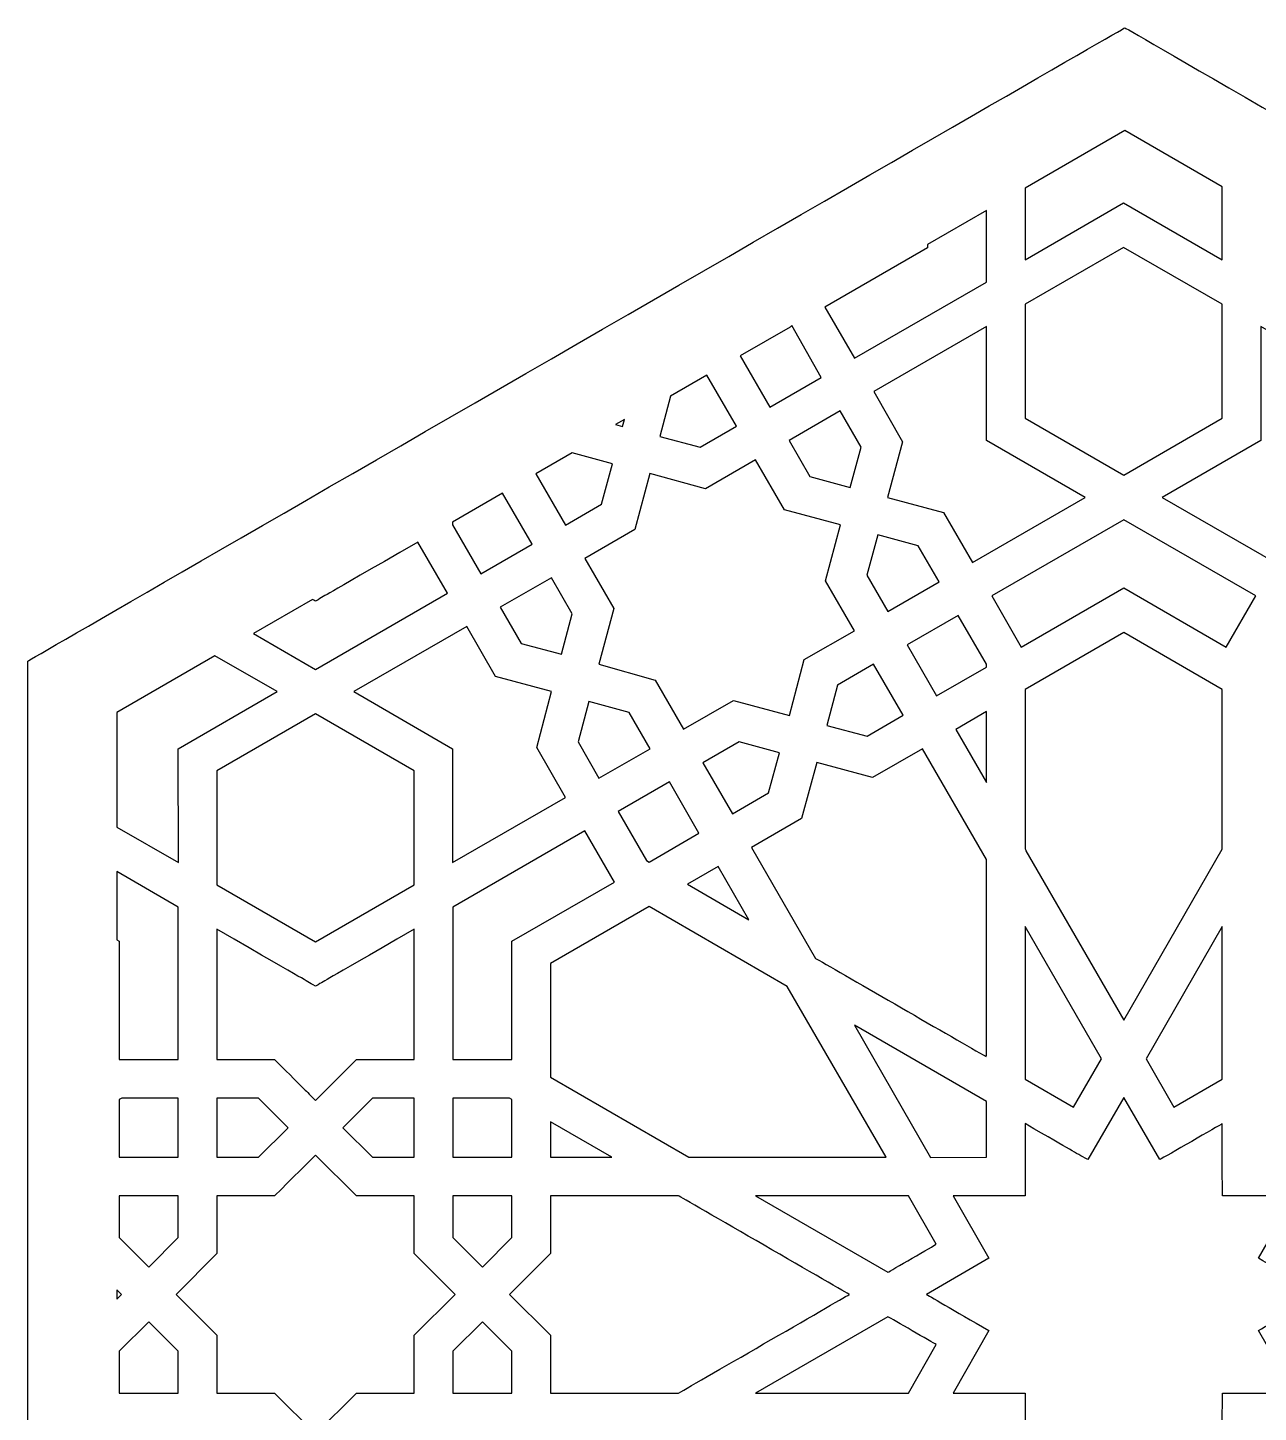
# Model space of a CAD drawing. Header units: millimetres. Extents: x -43.2 to 43.4, y -49.9 to 50.1.
# Drawn here: x -43.2 to 5.4, y -4.6 to 50.1 of the extents above; entities that cross this region are included whole.
import ezdxf

# ---------------------------------------------------------------- set-up
doc = ezdxf.new("R2010")
doc.units = ezdxf.units.MM
doc.header["$MEASUREMENT"] = 0
doc.layers.add('layer 1', color=7, linetype='Continuous')

msp = doc.modelspace()

# ---------------------------------------------------------------- linework, layer by layer
at = {"layer": 'layer 1', "color": 250}
for points, knots in [([(0.0861, 50.0818), (-0.0815, 49.9851), (-42.965, 25.2261), (-43.2153, 25.0818), (-43.2153, 25.0818), (-43.2153, 19.213), (-43.2153, -19.109), (-43.2153, -24.9181), (-43.2153, -24.9181), (-39.124, -27.2803), (-4.0065, -47.5551), (0.0861, -49.9181), (0.0861, -49.9181), (0.1485, -49.8821), (43.3246, -24.9545), (43.3871, -24.9181), (43.3871, -24.9181), (43.3871, -19.8272), (43.3871, 19.9909), (43.3871, 25.0818), (43.3871, 25.0818), (43.3151, 25.1234), (0.3944, 49.9036), (0.0861, 50.0818)], [0, 0, 0, 0, 0.1428571, 0.1428571, 0.1428571, 0.1428571, 0.2857143, 0.2857143, 0.2857143, 0.2857143, 0.4285714, 0.4285714, 0.4285714, 0.4285714, 0.5714286, 0.5714286, 0.5714286, 0.5714286, 0.7142857, 0.7142857, 0.7142857, 0.7142857, 1, 1, 1, 1]), ([(0.0861, 46.0213), (0.0861, 46.0213), (3.9327, 43.8002), (3.9327, 43.8002), (3.9327, 43.8002), (3.9327, 43.8002), (3.9327, 40.9208), (3.9327, 40.9208), (3.9327, 40.9208), (3.9327, 40.9208), (0.037, 43.1722), (0.037, 43.1722), (0.037, 43.1722), (0.037, 43.1722), (-3.8531, 40.9208), (-3.8531, 40.9208), (-3.8531, 40.9208), (-3.8531, 40.9208), (-3.8531, 43.7473), (-3.8531, 43.7473), (-3.8531, 43.7473), (-3.8531, 43.7473), (0.0861, 46.0213), (0.0861, 46.0213)], [0, 0, 0, 0, 0.1428571, 0.1428571, 0.1428571, 0.1428571, 0.2857143, 0.2857143, 0.2857143, 0.2857143, 0.4285714, 0.4285714, 0.4285714, 0.4285714, 0.5714286, 0.5714286, 0.5714286, 0.5714286, 0.7142857, 0.7142857, 0.7142857, 0.7142857, 1, 1, 1, 1]), ([(-5.3739, 42.8692), (-5.3739, 42.8692), (-5.3739, 40.0424), (-5.3739, 40.0424), (-5.3739, 40.0424), (-5.3739, 40.0424), (-10.5896, 37.0367), (-10.5896, 37.0367), (-10.5896, 37.0367), (-10.5896, 37.0367), (-11.7508, 39.0525), (-11.7508, 39.0525), (-11.7508, 39.0525), (-11.7508, 39.0525), (-7.7079, 41.3921), (-7.7079, 41.3921), (-7.7079, 41.3921), (-7.7079, 41.3921), (-7.7079, 41.5216), (-7.7079, 41.5216), (-7.7079, 41.5216), (-7.7079, 41.5216), (-5.3739, 42.8692), (-5.3739, 42.8692)], [0, 0, 0, 0, 0.1428571, 0.1428571, 0.1428571, 0.1428571, 0.2857143, 0.2857143, 0.2857143, 0.2857143, 0.4285714, 0.4285714, 0.4285714, 0.4285714, 0.5714286, 0.5714286, 0.5714286, 0.5714286, 0.7142857, 0.7142857, 0.7142857, 0.7142857, 1, 1, 1, 1]), ([(0.043, 32.4217), (0.043, 32.4217), (-3.8531, 34.6675), (-3.8531, 34.6675), (-3.8531, 34.6675), (-3.8531, 34.6675), (-3.8471, 39.1643), (-3.8471, 39.1643), (-3.8471, 39.1643), (-3.8471, 39.1643), (0.037, 41.4098), (0.037, 41.4098), (0.037, 41.4098), (0.037, 41.4098), (3.9271, 39.1643), (3.9271, 39.1643), (3.9271, 39.1643), (3.9271, 39.1643), (3.9327, 34.6675), (3.9327, 34.6675), (3.9327, 34.6675), (3.9327, 34.6675), (0.043, 32.4217), (0.043, 32.4217)], [0, 0, 0, 0, 0.1428571, 0.1428571, 0.1428571, 0.1428571, 0.2857143, 0.2857143, 0.2857143, 0.2857143, 0.4285714, 0.4285714, 0.4285714, 0.4285714, 0.5714286, 0.5714286, 0.5714286, 0.5714286, 0.7142857, 0.7142857, 0.7142857, 0.7142857, 1, 1, 1, 1]), ([(-13.9258, 35.1095), (-13.9258, 35.1095), (-15.0926, 37.1249), (-15.0926, 37.1249), (-15.0926, 37.1249), (-15.0926, 37.1249), (-13.118, 38.2626), (-13.118, 38.2626), (-13.118, 38.2626), (-13.118, 38.2626), (-13.0611, 38.3254), (-13.0611, 38.3254), (-13.0611, 38.3254), (-13.0611, 38.3254), (-11.9043, 36.2765), (-11.9043, 36.2765), (-11.9043, 36.2765), (-11.9043, 36.2765), (-13.9258, 35.1095), (-13.9258, 35.1095)], [0, 0, 0, 0, 0.1666667, 0.1666667, 0.1666667, 0.1666667, 0.3333333, 0.3333333, 0.3333333, 0.3333333, 0.5, 0.5, 0.5, 0.5, 0.6666667, 0.6666667, 0.6666667, 0.6666667, 1, 1, 1, 1]), ([(-1.4775, 31.5436), (-1.4775, 31.5436), (-5.9277, 28.968), (-5.9277, 28.968), (-5.9277, 28.968), (-5.9277, 28.968), (-7.0711, 30.9425), (-7.0711, 30.9425), (-7.0711, 30.9425), (-7.0711, 30.9425), (-9.2753, 31.5376), (-9.2753, 31.5376), (-9.2753, 31.5376), (-9.2753, 31.5376), (-8.6859, 33.7418), (-8.6859, 33.7418), (-8.6859, 33.7418), (-8.6859, 33.7418), (-9.8235, 35.7163), (-9.8235, 35.7163), (-9.8235, 35.7163), (-9.8235, 35.7163), (-5.3739, 38.2863), (-5.3739, 38.2863), (-5.3739, 38.2863), (-5.3739, 38.2863), (-5.3739, 33.7891), (-5.3739, 33.7891), (-5.3739, 33.7891), (-5.3739, 33.7891), (-1.4775, 31.5436), (-1.4775, 31.5436)], [0, 0, 0, 0, 0.1111111, 0.1111111, 0.1111111, 0.1111111, 0.2222222, 0.2222222, 0.2222222, 0.2222222, 0.3333333, 0.3333333, 0.3333333, 0.3333333, 0.4444444, 0.4444444, 0.4444444, 0.4444444, 0.5555556, 0.5555556, 0.5555556, 0.5555556, 0.6666667, 0.6666667, 0.6666667, 0.6666667, 0.7777778, 0.7777778, 0.7777778, 0.7777778, 1, 1, 1, 1]), ([(5.4536, 38.2863), (5.4536, 38.2863), (9.9035, 35.7163), (9.9035, 35.7163), (9.9035, 35.7163), (9.9035, 35.7163), (8.7658, 33.7418), (8.7658, 33.7418), (8.7658, 33.7418), (8.7658, 33.7418), (9.3553, 31.5376), (9.3553, 31.5376), (9.3553, 31.5376), (9.3553, 31.5376), (7.1511, 30.9425), (7.1511, 30.9425), (7.1511, 30.9425), (7.1511, 30.9425), (6.0134, 28.968), (6.0134, 28.968), (6.0134, 28.968), (6.0134, 28.968), (1.5575, 31.5436), (1.5575, 31.5436), (1.5575, 31.5436), (1.5575, 31.5436), (5.4596, 33.7891), (5.4596, 33.7891), (5.4596, 33.7891), (5.4596, 33.7891), (5.4536, 38.2863), (5.4536, 38.2863)], [0, 0, 0, 0, 0.1111111, 0.1111111, 0.1111111, 0.1111111, 0.2222222, 0.2222222, 0.2222222, 0.2222222, 0.3333333, 0.3333333, 0.3333333, 0.3333333, 0.4444444, 0.4444444, 0.4444444, 0.4444444, 0.5555556, 0.5555556, 0.5555556, 0.5555556, 0.6666667, 0.6666667, 0.6666667, 0.6666667, 0.7777778, 0.7777778, 0.7777778, 0.7777778, 1, 1, 1, 1]), ([(-15.2459, 34.3493), (-15.2459, 34.3493), (-16.6722, 33.5241), (-16.6722, 33.5241), (-16.6722, 33.5241), (-16.6722, 33.5241), (-18.2634, 33.9482), (-18.2634, 33.9482), (-18.2634, 33.9482), (-18.2634, 33.9482), (-17.8394, 35.5395), (-17.8394, 35.5395), (-17.8394, 35.5395), (-17.8394, 35.5395), (-16.413, 36.3647), (-16.413, 36.3647), (-16.413, 36.3647), (-16.413, 36.3647), (-15.2459, 34.3493), (-15.2459, 34.3493)], [0, 0, 0, 0, 0.1666667, 0.1666667, 0.1666667, 0.1666667, 0.3333333, 0.3333333, 0.3333333, 0.3333333, 0.5, 0.5, 0.5, 0.5, 0.6666667, 0.6666667, 0.6666667, 0.6666667, 1, 1, 1, 1]), ([(-19.6631, 34.6191), (-19.6631, 34.6191), (-19.737, 34.3433), (-19.737, 34.3433), (-19.737, 34.3433), (-19.737, 34.3433), (-20.0134, 34.417), (-20.0134, 34.417), (-20.0134, 34.417), (-20.0134, 34.417), (-19.6631, 34.6191), (-19.6631, 34.6191)], [0, 0, 0, 0, 0.25, 0.25, 0.25, 0.25, 0.5, 0.5, 0.5, 0.5, 1, 1, 1, 1]), ([(-11.144, 34.9561), (-11.144, 34.9561), (-10.3185, 33.5298), (-10.3185, 33.5298), (-10.3185, 33.5298), (-10.3185, 33.5298), (-10.7487, 31.9384), (-10.7487, 31.9384), (-10.7487, 31.9384), (-10.7487, 31.9384), (-12.3402, 32.3628), (-12.3402, 32.3628), (-12.3402, 32.3628), (-12.3402, 32.3628), (-13.1654, 33.7891), (-13.1654, 33.7891), (-13.1654, 33.7891), (-13.1654, 33.7891), (-11.144, 34.9561), (-11.144, 34.9561)], [0, 0, 0, 0, 0.1666667, 0.1666667, 0.1666667, 0.1666667, 0.3333333, 0.3333333, 0.3333333, 0.3333333, 0.5, 0.5, 0.5, 0.5, 0.6666667, 0.6666667, 0.6666667, 0.6666667, 1, 1, 1, 1]), ([(-20.5623, 31.2783), (-20.5623, 31.2783), (-21.9887, 30.4532), (-21.9887, 30.4532), (-21.9887, 30.4532), (-21.9887, 30.4532), (-23.1555, 32.469), (-23.1555, 32.469), (-23.1555, 32.469), (-23.1555, 32.469), (-21.7233, 33.3001), (-21.7233, 33.3001), (-21.7233, 33.3001), (-21.7233, 33.3001), (-20.1321, 32.8697), (-20.1321, 32.8697), (-20.1321, 32.8697), (-20.1321, 32.8697), (-20.5623, 31.2783), (-20.5623, 31.2783)], [0, 0, 0, 0, 0.1666667, 0.1666667, 0.1666667, 0.1666667, 0.3333333, 0.3333333, 0.3333333, 0.3333333, 0.5, 0.5, 0.5, 0.5, 0.6666667, 0.6666667, 0.6666667, 0.6666667, 1, 1, 1, 1]), ([(-18.6644, 32.4806), (-18.6644, 32.4806), (-16.4599, 31.8855), (-16.4599, 31.8855), (-16.4599, 31.8855), (-16.4599, 31.8855), (-14.4857, 33.0288), (-14.4857, 33.0288), (-14.4857, 33.0288), (-14.4857, 33.0288), (-13.3422, 31.0543), (-13.3422, 31.0543), (-13.3422, 31.0543), (-13.3422, 31.0543), (-11.1379, 30.4648), (-11.1379, 30.4648), (-11.1379, 30.4648), (-11.1379, 30.4648), (-11.7273, 28.2547), (-11.7273, 28.2547), (-11.7273, 28.2547), (-11.7273, 28.2547), (-10.5896, 26.2802), (-10.5896, 26.2802), (-10.5896, 26.2802), (-10.5896, 26.2802), (-12.5641, 25.1428), (-12.5641, 25.1428), (-12.5641, 25.1428), (-12.5641, 25.1428), (-13.1535, 22.9383), (-13.1535, 22.9383), (-13.1535, 22.9383), (-13.1535, 22.9383), (-15.358, 23.5278), (-15.358, 23.5278), (-15.358, 23.5278), (-15.358, 23.5278), (-17.3326, 22.3901), (-17.3326, 22.3901), (-17.3326, 22.3901), (-17.3326, 22.3901), (-18.4524, 24.3233), (-18.4524, 24.3233), (-18.4524, 24.3233), (-18.4524, 24.3233), (-20.6801, 24.9541), (-20.6801, 24.9541), (-20.6801, 24.9541), (-20.6801, 24.9541), (-20.0851, 27.1526), (-20.0851, 27.1526), (-20.0851, 27.1526), (-20.0851, 27.1526), (-21.2283, 29.1327), (-21.2283, 29.1327), (-21.2283, 29.1327), (-21.2283, 29.1327), (-19.2537, 30.2765), (-19.2537, 30.2765), (-19.2537, 30.2765), (-19.2537, 30.2765), (-18.6644, 32.4806), (-18.6644, 32.4806)], [0, 0, 0, 0, 0.0588235, 0.0588235, 0.0588235, 0.0588235, 0.1176471, 0.1176471, 0.1176471, 0.1176471, 0.1764706, 0.1764706, 0.1764706, 0.1764706, 0.2352941, 0.2352941, 0.2352941, 0.2352941, 0.2941176, 0.2941176, 0.2941176, 0.2941176, 0.3529412, 0.3529412, 0.3529412, 0.3529412, 0.4117647, 0.4117647, 0.4117647, 0.4117647, 0.4705882, 0.4705882, 0.4705882, 0.4705882, 0.5294118, 0.5294118, 0.5294118, 0.5294118, 0.5882353, 0.5882353, 0.5882353, 0.5882353, 0.6470588, 0.6470588, 0.6470588, 0.6470588, 0.7058824, 0.7058824, 0.7058824, 0.7058824, 0.7647059, 0.7647059, 0.7647059, 0.7647059, 0.8235294, 0.8235294, 0.8235294, 0.8235294, 0.8823529, 0.8823529, 0.8823529, 0.8823529, 1, 1, 1, 1]), ([(-26.4446, 30.571), (-26.4446, 30.571), (-24.47, 31.7084), (-24.47, 31.7084), (-24.47, 31.7084), (-24.47, 31.7084), (-23.3089, 29.693), (-23.3089, 29.693), (-23.3089, 29.693), (-23.3089, 29.693), (-25.3304, 28.526), (-25.3304, 28.526), (-25.3304, 28.526), (-25.3304, 28.526), (-26.4446, 30.4592), (-26.4446, 30.4592), (-26.4446, 30.4592), (-26.4446, 30.4592), (-26.4446, 30.571), (-26.4446, 30.571)], [0, 0, 0, 0, 0.1666667, 0.1666667, 0.1666667, 0.1666667, 0.3333333, 0.3333333, 0.3333333, 0.3333333, 0.5, 0.5, 0.5, 0.5, 0.6666667, 0.6666667, 0.6666667, 0.6666667, 1, 1, 1, 1]), ([(0.043, 27.9718), (0.043, 27.9718), (-4.0062, 25.6318), (-4.0062, 25.6318), (-4.0062, 25.6318), (-4.0062, 25.6318), (-5.1675, 27.6536), (-5.1675, 27.6536), (-5.1675, 27.6536), (-5.1675, 27.6536), (0.043, 30.6596), (0.043, 30.6596), (0.043, 30.6596), (0.043, 30.6596), (5.2532, 27.6536), (5.2532, 27.6536), (5.2532, 27.6536), (5.2532, 27.6536), (4.0862, 25.6318), (4.0862, 25.6318), (4.0862, 25.6318), (4.0862, 25.6318), (0.043, 27.9718), (0.043, 27.9718)], [0, 0, 0, 0, 0.1428571, 0.1428571, 0.1428571, 0.1428571, 0.2857143, 0.2857143, 0.2857143, 0.2857143, 0.4285714, 0.4285714, 0.4285714, 0.4285714, 0.5714286, 0.5714286, 0.5714286, 0.5714286, 0.7142857, 0.7142857, 0.7142857, 0.7142857, 1, 1, 1, 1]), ([(-9.6643, 30.0641), (-9.6643, 30.0641), (-8.0731, 29.634), (-8.0731, 29.634), (-8.0731, 29.634), (-8.0731, 29.634), (-7.2478, 28.2078), (-7.2478, 28.2078), (-7.2478, 28.2078), (-7.2478, 28.2078), (-9.2694, 27.0404), (-9.2694, 27.0404), (-9.2694, 27.0404), (-9.2694, 27.0404), (-10.0946, 28.4731), (-10.0946, 28.4731), (-10.0946, 28.4731), (-10.0946, 28.4731), (-9.6643, 30.0641), (-9.6643, 30.0641)], [0, 0, 0, 0, 0.1666667, 0.1666667, 0.1666667, 0.1666667, 0.3333333, 0.3333333, 0.3333333, 0.3333333, 0.5, 0.5, 0.5, 0.5, 0.6666667, 0.6666667, 0.6666667, 0.6666667, 1, 1, 1, 1]), ([(-31.855, 27.4475), (-31.2651, 27.7936), (-31.9158, 27.4168), (-27.8119, 29.7815), (-27.8119, 29.7815), (-27.8119, 29.7815), (-26.6448, 27.7654), (-26.6448, 27.7654), (-26.6448, 27.7654), (-26.6448, 27.7654), (-31.855, 24.7537), (-31.855, 24.7537), (-31.855, 24.7537), (-31.855, 24.7537), (-34.3012, 26.168), (-34.3012, 26.168), (-34.3012, 26.168), (-34.3012, 26.168), (-31.9705, 27.5135), (-31.9705, 27.5135), (-31.9705, 27.5135), (-31.9372, 27.4944), (-31.9004, 27.4733), (-31.855, 27.4475)], [0, 0, 0, 0, 0.1428571, 0.1428571, 0.1428571, 0.1428571, 0.2857143, 0.2857143, 0.2857143, 0.2857143, 0.4285714, 0.4285714, 0.4285714, 0.4285714, 0.5714286, 0.5714286, 0.5714286, 0.5714286, 0.7142857, 0.7142857, 0.7142857, 0.7142857, 1, 1, 1, 1]), ([(-21.7233, 26.9462), (-21.7233, 26.9462), (-22.1478, 25.3549), (-22.1478, 25.3549), (-22.1478, 25.3549), (-22.1478, 25.3549), (-23.7391, 25.7792), (-23.7391, 25.7792), (-23.7391, 25.7792), (-23.7391, 25.7792), (-24.564, 27.2055), (-24.564, 27.2055), (-24.564, 27.2055), (-24.564, 27.2055), (-22.5484, 28.3725), (-22.5484, 28.3725), (-22.5484, 28.3725), (-22.5484, 28.3725), (-21.7233, 26.9462), (-21.7233, 26.9462)], [0, 0, 0, 0, 0.1666667, 0.1666667, 0.1666667, 0.1666667, 0.3333333, 0.3333333, 0.3333333, 0.3333333, 0.5, 0.5, 0.5, 0.5, 0.6666667, 0.6666667, 0.6666667, 0.6666667, 1, 1, 1, 1]), ([(-7.342, 23.7046), (-7.342, 23.7046), (-8.5093, 25.7263), (-8.5093, 25.7263), (-8.5093, 25.7263), (-8.5093, 25.7263), (-6.4873, 26.8873), (-6.4873, 26.8873), (-6.4873, 26.8873), (-6.4873, 26.8873), (-5.3739, 24.9541), (-5.3739, 24.9541), (-5.3739, 24.9541), (-5.3739, 24.9541), (-5.3739, 24.8419), (-5.3739, 24.8419), (-5.3739, 24.8419), (-5.3739, 24.8419), (-7.342, 23.7046), (-7.342, 23.7046)], [0, 0, 0, 0, 0.1666667, 0.1666667, 0.1666667, 0.1666667, 0.3333333, 0.3333333, 0.3333333, 0.3333333, 0.5, 0.5, 0.5, 0.5, 0.6666667, 0.6666667, 0.6666667, 0.6666667, 1, 1, 1, 1]), ([(-25.8844, 26.4453), (-25.8844, 26.4453), (-24.747, 24.4708), (-24.747, 24.4708), (-24.747, 24.4708), (-24.747, 24.4708), (-22.5366, 23.8813), (-22.5366, 23.8813), (-22.5366, 23.8813), (-22.5366, 23.8813), (-23.1261, 21.6711), (-23.1261, 21.6711), (-23.1261, 21.6711), (-23.1261, 21.6711), (-21.9887, 19.6966), (-21.9887, 19.6966), (-21.9887, 19.6966), (-21.9887, 19.6966), (-26.4446, 17.127), (-26.4446, 17.127), (-26.4446, 17.127), (-26.4446, 17.127), (-26.4446, 21.6239), (-26.4446, 21.6239), (-26.4446, 21.6239), (-26.4446, 21.6239), (-30.3403, 23.8757), (-30.3403, 23.8757), (-30.3403, 23.8757), (-30.3403, 23.8757), (-25.8844, 26.4453), (-25.8844, 26.4453)], [0, 0, 0, 0, 0.1111111, 0.1111111, 0.1111111, 0.1111111, 0.2222222, 0.2222222, 0.2222222, 0.2222222, 0.3333333, 0.3333333, 0.3333333, 0.3333333, 0.4444444, 0.4444444, 0.4444444, 0.4444444, 0.5555556, 0.5555556, 0.5555556, 0.5555556, 0.6666667, 0.6666667, 0.6666667, 0.6666667, 0.7777778, 0.7777778, 0.7777778, 0.7777778, 1, 1, 1, 1]), ([(0.043, 10.915), (0.043, 10.915), (-3.8178, 17.5987), (-3.8178, 17.5987), (-3.8178, 17.5987), (-3.8178, 17.5987), (-3.8178, 17.622), (-3.8178, 17.622), (-3.8178, 17.622), (-3.8178, 17.622), (-3.8471, 17.6752), (-3.8471, 17.6752), (-3.8471, 17.6752), (-3.8471, 17.6752), (-3.8471, 23.9638), (-3.8471, 23.9638), (-3.8471, 23.9638), (-3.8471, 23.9638), (0.043, 26.2096), (0.043, 26.2096), (0.043, 26.2096), (0.043, 26.2096), (3.9327, 23.9638), (3.9327, 23.9638), (3.9327, 23.9638), (3.9327, 23.9638), (3.9327, 17.6572), (3.9327, 17.6572), (3.9327, 17.6572), (3.9327, 17.6572), (0.043, 10.915), (0.043, 10.915)], [0, 0, 0, 0, 0.1111111, 0.1111111, 0.1111111, 0.1111111, 0.2222222, 0.2222222, 0.2222222, 0.2222222, 0.3333333, 0.3333333, 0.3333333, 0.3333333, 0.4444444, 0.4444444, 0.4444444, 0.4444444, 0.5555556, 0.5555556, 0.5555556, 0.5555556, 0.6666667, 0.6666667, 0.6666667, 0.6666667, 0.7777778, 0.7777778, 0.7777778, 0.7777778, 1, 1, 1, 1]), ([(-39.6988, 23.0516), (-39.6988, 23.0516), (-35.825, 25.2882), (-35.825, 25.2882), (-35.825, 25.2882), (-35.825, 25.2882), (-33.3758, 23.8757), (-33.3758, 23.8757), (-33.3758, 23.8757), (-33.3758, 23.8757), (-37.2714, 21.6239), (-37.2714, 21.6239), (-37.2714, 21.6239), (-37.2714, 21.6239), (-37.2656, 17.127), (-37.2656, 17.127), (-37.2656, 17.127), (-37.2656, 17.127), (-39.6988, 18.5304), (-39.6988, 18.5304), (-39.6988, 18.5304), (-39.6988, 18.5304), (-39.6988, 23.0516), (-39.6988, 23.0516)], [0, 0, 0, 0, 0.1428571, 0.1428571, 0.1428571, 0.1428571, 0.2857143, 0.2857143, 0.2857143, 0.2857143, 0.4285714, 0.4285714, 0.4285714, 0.4285714, 0.5714286, 0.5714286, 0.5714286, 0.5714286, 0.7142857, 0.7142857, 0.7142857, 0.7142857, 1, 1, 1, 1]), ([(-9.8292, 24.9601), (-9.8292, 24.9601), (-8.6627, 22.9443), (-8.6627, 22.9443), (-8.6627, 22.9443), (-8.6627, 22.9443), (-10.0889, 22.1192), (-10.0889, 22.1192), (-10.0889, 22.1192), (-10.0889, 22.1192), (-11.6801, 22.5436), (-11.6801, 22.5436), (-11.6801, 22.5436), (-11.6801, 22.5436), (-11.2558, 24.1349), (-11.2558, 24.1349), (-11.2558, 24.1349), (-11.2558, 24.1349), (-9.8292, 24.9601), (-9.8292, 24.9601)], [0, 0, 0, 0, 0.1666667, 0.1666667, 0.1666667, 0.1666667, 0.3333333, 0.3333333, 0.3333333, 0.3333333, 0.5, 0.5, 0.5, 0.5, 0.6666667, 0.6666667, 0.6666667, 0.6666667, 1, 1, 1, 1]), ([(-27.9651, 20.7458), (-27.9651, 20.7458), (-27.9651, 16.2546), (-27.9651, 16.2546), (-27.9651, 16.2546), (-27.9651, 16.2546), (-31.855, 14.0032), (-31.855, 14.0032), (-31.855, 14.0032), (-31.855, 14.0032), (-35.7449, 16.2546), (-35.7449, 16.2546), (-35.7449, 16.2546), (-35.7449, 16.2546), (-35.7512, 20.7458), (-35.7512, 20.7458), (-35.7512, 20.7458), (-35.7512, 20.7458), (-31.855, 22.9972), (-31.855, 22.9972), (-31.855, 22.9972), (-31.855, 22.9972), (-27.9651, 20.7458), (-27.9651, 20.7458)], [0, 0, 0, 0, 0.1428571, 0.1428571, 0.1428571, 0.1428571, 0.2857143, 0.2857143, 0.2857143, 0.2857143, 0.4285714, 0.4285714, 0.4285714, 0.4285714, 0.5714286, 0.5714286, 0.5714286, 0.5714286, 0.7142857, 0.7142857, 0.7142857, 0.7142857, 1, 1, 1, 1]), ([(-20.6682, 20.4569), (-20.6682, 20.4569), (-21.4934, 21.8892), (-21.4934, 21.8892), (-21.4934, 21.8892), (-21.4934, 21.8892), (-21.0691, 23.4805), (-21.0691, 23.4805), (-21.0691, 23.4805), (-21.0691, 23.4805), (-19.4776, 23.0505), (-19.4776, 23.0505), (-19.4776, 23.0505), (-19.4776, 23.0505), (-18.6524, 21.6239), (-18.6524, 21.6239), (-18.6524, 21.6239), (-18.6524, 21.6239), (-20.6682, 20.4569), (-20.6682, 20.4569)], [0, 0, 0, 0, 0.1666667, 0.1666667, 0.1666667, 0.1666667, 0.3333333, 0.3333333, 0.3333333, 0.3333333, 0.5, 0.5, 0.5, 0.5, 0.6666667, 0.6666667, 0.6666667, 0.6666667, 1, 1, 1, 1]), ([(-5.3739, 23.0858), (-5.3739, 23.0858), (-5.3739, 20.2921), (-5.3739, 20.2921), (-5.3739, 20.2921), (-5.3739, 20.2921), (-6.5818, 22.3845), (-6.5818, 22.3845), (-6.5818, 22.3845), (-6.5818, 22.3845), (-5.3739, 23.0858), (-5.3739, 23.0858)], [0, 0, 0, 0, 0.25, 0.25, 0.25, 0.25, 0.5, 0.5, 0.5, 0.5, 1, 1, 1, 1]), ([(-13.9729, 19.8794), (-13.9729, 19.8794), (-15.4051, 19.0542), (-15.4051, 19.0542), (-15.4051, 19.0542), (-15.4051, 19.0542), (-16.5722, 21.07), (-16.5722, 21.07), (-16.5722, 21.07), (-16.5722, 21.07), (-15.14, 21.8952), (-15.14, 21.8952), (-15.14, 21.8952), (-15.14, 21.8952), (-13.5485, 21.4648), (-13.5485, 21.4648), (-13.5485, 21.4648), (-13.5485, 21.4648), (-13.9729, 19.8794), (-13.9729, 19.8794)], [0, 0, 0, 0, 0.1666667, 0.1666667, 0.1666667, 0.1666667, 0.3333333, 0.3333333, 0.3333333, 0.3333333, 0.5, 0.5, 0.5, 0.5, 0.6666667, 0.6666667, 0.6666667, 0.6666667, 1, 1, 1, 1]), ([(-7.9022, 21.6239), (-7.9022, 21.6239), (-5.3675, 17.2448), (-5.3675, 17.2448), (-5.3675, 17.2448), (-5.3739, 16.7319), (-5.3739, 15.0643), (-5.3739, 9.5003), (-5.3739, 9.5003), (-5.3739, 9.5003), (-5.3912, 9.512), (-5.3912, 9.512), (-5.3912, 9.512), (-5.3912, 9.512), (-5.3912, 9.4707), (-5.3912, 9.4707), (-5.3912, 9.4707), (-6.5546, 10.1374), (-10.8989, 12.6559), (-12.1163, 13.3491), (-12.1163, 13.3491), (-12.1163, 13.3491), (-14.645, 17.7281), (-14.645, 17.7281), (-14.645, 17.7281), (-14.645, 17.7281), (-12.6704, 18.8715), (-12.6704, 18.8715), (-12.6704, 18.8715), (-12.6704, 18.8715), (-12.0748, 21.076), (-12.0748, 21.076), (-12.0748, 21.076), (-12.0748, 21.076), (-9.8766, 20.4865), (-9.8766, 20.4865), (-9.8766, 20.4865), (-9.8766, 20.4865), (-7.9022, 21.6239), (-7.9022, 21.6239)], [0, 0, 0, 0, 0.0909091, 0.0909091, 0.0909091, 0.0909091, 0.1818182, 0.1818182, 0.1818182, 0.1818182, 0.2727273, 0.2727273, 0.2727273, 0.2727273, 0.3636364, 0.3636364, 0.3636364, 0.3636364, 0.4545455, 0.4545455, 0.4545455, 0.4545455, 0.5454545, 0.5454545, 0.5454545, 0.5454545, 0.6363636, 0.6363636, 0.6363636, 0.6363636, 0.7272727, 0.7272727, 0.7272727, 0.7272727, 0.8181818, 0.8181818, 0.8181818, 0.8181818, 1, 1, 1, 1]), ([(-18.6936, 17.1507), (-18.6936, 17.1507), (-18.7943, 17.2096), (-18.7943, 17.2096), (-18.7943, 17.2096), (-18.7943, 17.2096), (-19.9078, 19.1428), (-19.9078, 19.1428), (-19.9078, 19.1428), (-19.9078, 19.1428), (-17.8864, 20.3098), (-17.8864, 20.3098), (-17.8864, 20.3098), (-17.8864, 20.3098), (-16.7253, 18.288), (-16.7253, 18.288), (-16.7253, 18.288), (-16.7253, 18.288), (-18.6936, 17.1507), (-18.6936, 17.1507)], [0, 0, 0, 0, 0.1666667, 0.1666667, 0.1666667, 0.1666667, 0.3333333, 0.3333333, 0.3333333, 0.3333333, 0.5, 0.5, 0.5, 0.5, 0.6666667, 0.6666667, 0.6666667, 0.6666667, 1, 1, 1, 1]), ([(-21.2283, 18.3822), (-21.2283, 18.3822), (-20.0615, 16.3608), (-20.0615, 16.3608), (-20.0615, 16.3608), (-20.0615, 16.3608), (-24.1104, 14.0268), (-24.1104, 14.0268), (-24.1104, 14.0268), (-24.1104, 14.0268), (-24.1104, 9.3529), (-24.1104, 9.3529), (-24.1104, 9.3529), (-24.1104, 9.3529), (-26.4385, 9.3529), (-26.4385, 9.3529), (-26.4385, 9.3529), (-26.4385, 9.3529), (-26.4385, 15.3705), (-26.4385, 15.3705), (-26.4385, 15.3705), (-26.4385, 15.3705), (-21.2283, 18.3822), (-21.2283, 18.3822)], [0, 0, 0, 0, 0.1428571, 0.1428571, 0.1428571, 0.1428571, 0.2857143, 0.2857143, 0.2857143, 0.2857143, 0.4285714, 0.4285714, 0.4285714, 0.4285714, 0.5714286, 0.5714286, 0.5714286, 0.5714286, 0.7142857, 0.7142857, 0.7142857, 0.7142857, 1, 1, 1, 1]), ([(-15.9649, 16.9736), (-15.9649, 16.9736), (-14.7507, 14.8756), (-14.7507, 14.8756), (-14.7507, 14.8756), (-14.7507, 14.8756), (-17.1734, 16.2722), (-17.1734, 16.2722), (-17.1734, 16.2722), (-17.1734, 16.2722), (-15.9649, 16.9736), (-15.9649, 16.9736)], [0, 0, 0, 0, 0.25, 0.25, 0.25, 0.25, 0.5, 0.5, 0.5, 0.5, 1, 1, 1, 1]), ([(-39.6988, 16.7739), (-39.6988, 16.7739), (-37.2714, 15.3705), (-37.2714, 15.3705), (-37.2714, 15.3705), (-37.2714, 15.3705), (-37.2714, 9.3529), (-37.2714, 9.3529), (-37.2714, 9.3529), (-37.2714, 9.3529), (-39.5998, 9.3529), (-39.5998, 9.3529), (-39.5998, 9.3529), (-39.5998, 9.3529), (-39.5998, 14.0268), (-39.5998, 14.0268), (-39.5998, 14.0268), (-39.5998, 14.0268), (-39.6988, 14.084), (-39.6988, 14.084), (-39.6988, 14.084), (-39.6988, 14.084), (-39.6988, 16.7739), (-39.6988, 16.7739)], [0, 0, 0, 0, 0.1428571, 0.1428571, 0.1428571, 0.1428571, 0.2857143, 0.2857143, 0.2857143, 0.2857143, 0.4285714, 0.4285714, 0.4285714, 0.4285714, 0.5714286, 0.5714286, 0.5714286, 0.5714286, 0.7142857, 0.7142857, 0.7142857, 0.7142857, 1, 1, 1, 1]), ([(-22.5837, 8.6575), (-22.5837, 8.6575), (-22.5837, 13.1487), (-22.5837, 13.1487), (-22.5837, 13.1487), (-22.5837, 13.1487), (-18.6936, 15.3942), (-18.6936, 15.3942), (-18.6936, 15.3942), (-18.6936, 15.3942), (-13.2359, 12.241), (-13.2359, 12.241), (-13.2359, 12.241), (-13.2359, 12.241), (-9.3404, 5.4984), (-9.3404, 5.4984), (-9.3404, 5.4984), (-9.3404, 5.4984), (-17.1202, 5.4984), (-17.1202, 5.4984), (-17.1202, 5.4984), (-17.1202, 5.4984), (-22.5837, 8.6575), (-22.5837, 8.6575)], [0, 0, 0, 0, 0.1428571, 0.1428571, 0.1428571, 0.1428571, 0.2857143, 0.2857143, 0.2857143, 0.2857143, 0.4285714, 0.4285714, 0.4285714, 0.4285714, 0.5714286, 0.5714286, 0.5714286, 0.5714286, 0.7142857, 0.7142857, 0.7142857, 0.7142857, 1, 1, 1, 1]), ([(-30.2402, 9.3529), (-30.2402, 9.3529), (-31.855, 7.7438), (-31.855, 7.7438), (-31.855, 7.7438), (-32.4447, 8.3337), (-32.0922, 7.982), (-33.47, 9.3529), (-33.47, 9.3529), (-33.47, 9.3529), (-35.7512, 9.3529), (-35.7512, 9.3529), (-35.7512, 9.3529), (-35.7512, 9.3529), (-35.7512, 14.4981), (-35.7512, 14.4981), (-35.7512, 14.4981), (-31.8196, 12.2308), (-32.4447, 12.5928), (-31.855, 12.2467), (-31.855, 12.2467), (-31.2655, 12.5928), (-31.8881, 12.2322), (-27.9593, 14.4981), (-27.9593, 14.4981), (-27.9593, 14.4981), (-27.9593, 9.3529), (-27.9593, 9.3529), (-27.9593, 9.3529), (-27.9593, 9.3529), (-30.2402, 9.3529), (-30.2402, 9.3529)], [0, 0, 0, 0, 0.1111111, 0.1111111, 0.1111111, 0.1111111, 0.2222222, 0.2222222, 0.2222222, 0.2222222, 0.3333333, 0.3333333, 0.3333333, 0.3333333, 0.4444444, 0.4444444, 0.4444444, 0.4444444, 0.5555556, 0.5555556, 0.5555556, 0.5555556, 0.6666667, 0.6666667, 0.6666667, 0.6666667, 0.7777778, 0.7777778, 0.7777778, 0.7777778, 1, 1, 1, 1]), ([(-0.835, 9.3881), (-0.835, 9.3881), (-1.9375, 7.4785), (-1.9375, 7.4785), (-1.9375, 7.4785), (-1.9375, 7.4785), (-3.8471, 8.5806), (-3.8471, 8.5806), (-3.8471, 8.5806), (-3.8471, 8.5806), (-3.8471, 14.6043), (-3.8471, 14.6043), (-3.8471, 14.6043), (-3.8471, 14.6043), (-0.835, 9.3881), (-0.835, 9.3881)], [0, 0, 0, 0, 0.2, 0.2, 0.2, 0.2, 0.4, 0.4, 0.4, 0.4, 0.6, 0.6, 0.6, 0.6, 1, 1, 1, 1]), ([(3.9327, 14.6103), (3.9327, 14.6103), (3.9327, 8.5806), (3.9327, 8.5806), (3.9327, 8.5806), (3.9327, 8.5806), (2.0235, 7.4785), (2.0235, 7.4785), (2.0235, 7.4785), (2.0235, 7.4785), (0.9211, 9.3881), (0.9211, 9.3881), (0.9211, 9.3881), (0.9211, 9.3881), (3.9327, 14.6103), (3.9327, 14.6103)], [0, 0, 0, 0, 0.2, 0.2, 0.2, 0.2, 0.4, 0.4, 0.4, 0.4, 0.6, 0.6, 0.6, 0.6, 1, 1, 1, 1]), ([(-7.578, 5.4924), (-7.578, 5.4924), (-10.5896, 10.7142), (-10.5896, 10.7142), (-10.5896, 10.7142), (-10.5896, 10.7142), (-5.3739, 7.7026), (-5.3739, 7.7026), (-5.3739, 7.7026), (-5.3739, 7.7026), (-5.3739, 5.4984), (-5.3739, 5.4984), (-5.3739, 5.4984), (-5.3739, 5.4984), (-7.578, 5.4924), (-7.578, 5.4924)], [0, 0, 0, 0, 0.2, 0.2, 0.2, 0.2, 0.4, 0.4, 0.4, 0.4, 0.6, 0.6, 0.6, 0.6, 1, 1, 1, 1]), ([(-37.2714, 5.4984), (-37.2714, 5.4984), (-39.5998, 5.4984), (-39.5998, 5.4984), (-39.5998, 5.4984), (-39.5998, 5.4984), (-39.5998, 7.7735), (-39.5998, 7.7735), (-39.5998, 7.7735), (-39.5998, 7.7735), (-39.5053, 7.8324), (-39.5053, 7.8324), (-39.5053, 7.8324), (-39.5053, 7.8324), (-37.2714, 7.8324), (-37.2714, 7.8324), (-37.2714, 7.8324), (-37.2714, 7.8324), (-37.2714, 5.4984), (-37.2714, 5.4984)], [0, 0, 0, 0, 0.1666667, 0.1666667, 0.1666667, 0.1666667, 0.3333333, 0.3333333, 0.3333333, 0.3333333, 0.5, 0.5, 0.5, 0.5, 0.6666667, 0.6666667, 0.6666667, 0.6666667, 1, 1, 1, 1]), ([(-32.9335, 6.6654), (-32.9335, 6.6654), (-32.9514, 6.6534), (-32.9514, 6.6534), (-32.9514, 6.6534), (-32.9514, 6.6534), (-32.9514, 6.6478), (-32.9514, 6.6478), (-32.9514, 6.6478), (-32.9514, 6.6478), (-34.1005, 5.4984), (-34.1005, 5.4984), (-34.1005, 5.4984), (-34.1005, 5.4984), (-35.7512, 5.4984), (-35.7512, 5.4984), (-35.7512, 5.4984), (-35.7512, 5.4984), (-35.7512, 7.8324), (-35.7512, 7.8324), (-35.7512, 7.8324), (-35.7512, 7.8324), (-34.1005, 7.8324), (-34.1005, 7.8324), (-34.1005, 7.8324), (-34.1005, 7.8324), (-32.9335, 6.6654), (-32.9335, 6.6654)], [0, 0, 0, 0, 0.125, 0.125, 0.125, 0.125, 0.25, 0.25, 0.25, 0.25, 0.375, 0.375, 0.375, 0.375, 0.5, 0.5, 0.5, 0.5, 0.625, 0.625, 0.625, 0.625, 0.75, 0.75, 0.75, 0.75, 1, 1, 1, 1]), ([(-27.9593, 7.8324), (-27.9593, 7.8324), (-27.9593, 5.4984), (-27.9593, 5.4984), (-27.9593, 5.4984), (-27.9593, 5.4984), (-29.6094, 5.4984), (-29.6094, 5.4984), (-29.6094, 5.4984), (-29.6094, 5.4984), (-30.7762, 6.6654), (-30.7762, 6.6654), (-30.7762, 6.6654), (-30.7762, 6.6654), (-29.6094, 7.8324), (-29.6094, 7.8324), (-29.6094, 7.8324), (-29.6094, 7.8324), (-27.9593, 7.8324), (-27.9593, 7.8324)], [0, 0, 0, 0, 0.1666667, 0.1666667, 0.1666667, 0.1666667, 0.3333333, 0.3333333, 0.3333333, 0.3333333, 0.5, 0.5, 0.5, 0.5, 0.6666667, 0.6666667, 0.6666667, 0.6666667, 1, 1, 1, 1]), ([(-24.2046, 7.8324), (-24.2046, 7.8324), (-24.1104, 7.7735), (-24.1104, 7.7735), (-24.1104, 7.7735), (-24.1104, 7.7735), (-24.1104, 5.4984), (-24.1104, 5.4984), (-24.1104, 5.4984), (-24.1104, 5.4984), (-26.4385, 5.4984), (-26.4385, 5.4984), (-26.4385, 5.4984), (-26.4385, 5.4984), (-26.4385, 7.8324), (-26.4385, 7.8324), (-26.4385, 7.8324), (-26.4385, 7.8324), (-24.2046, 7.8324), (-24.2046, 7.8324)], [0, 0, 0, 0, 0.1666667, 0.1666667, 0.1666667, 0.1666667, 0.3333333, 0.3333333, 0.3333333, 0.3333333, 0.5, 0.5, 0.5, 0.5, 0.6666667, 0.6666667, 0.6666667, 0.6666667, 1, 1, 1, 1]), ([(3.9387, -3.8082), (3.931, -4.777), (3.9327, -4.197), (3.9327, -6.6551), (3.9327, -6.6551), (1.2358, -5.1079), (2.7195, -5.9471), (1.4633, -5.2405), (1.4633, -5.2405), (1.4633, -5.2405), (0.043, -7.6983), (0.043, -7.6983), (0.043, -7.6983), (0.043, -7.6983), (-1.3776, -5.2405), (-1.3776, -5.2405), (-1.3776, -5.2405), (-2.6148, -5.9365), (-1.2037, -5.1389), (-3.8471, -6.6551), (-3.8471, -6.6551), (-3.8471, -5.3601), (-3.8531, -5.3664), (-3.8531, -3.8082), (-3.8531, -3.8082), (-3.8531, -3.8082), (-6.694, -3.8082), (-6.694, -3.8082), (-6.694, -3.8082), (-6.694, -3.8082), (-5.2793, -1.3444), (-5.2793, -1.3444), (-5.2793, -1.3444), (-6.6418, -0.5521), (-7.7371, 0.0819), (-7.7371, 0.0819), (-7.7371, 0.0819), (-7.7371, 0.0819), (-5.2793, 1.5141), (-5.2793, 1.5141), (-5.2793, 1.5141), (-5.2793, 1.5141), (-6.694, 3.9716), (-6.694, 3.9716), (-6.694, 3.9716), (-6.694, 3.9716), (-3.8531, 3.9776), (-3.8531, 3.9776), (-3.8531, 3.9776), (-3.8531, 5.776), (-3.8471, 4.5388), (-3.8471, 6.8245), (-3.8471, 6.8245), (-1.8856, 5.685), (-1.9671, 5.7355), (-1.3776, 5.4039), (-1.3776, 5.4039), (-1.3776, 5.4039), (0.043, 7.8617), (0.043, 7.8617), (0.043, 7.8617), (0.043, 7.8617), (1.4633, 5.4039), (1.4633, 5.4039), (1.4633, 5.4039), (1.6852, 5.5287), (3.7811, 6.7275), (3.9327, 6.8245), (3.9327, 6.8245), (3.9327, 4.3198), (3.9313, 4.9276), (3.9387, 3.9776), (3.9387, 3.9776), (3.9387, 3.9776), (6.7797, 3.9716), (6.7797, 3.9716), (6.7797, 3.9716), (6.7797, 3.9716), (5.359, 1.5141), (5.359, 1.5141), (5.359, 1.5141), (6.2403, 0.998), (7.8225, 0.0819), (7.8225, 0.0819), (7.8225, 0.0819), (7.6359, -0.025), (5.9542, -0.9962), (5.359, -1.3444), (5.359, -1.3444), (5.359, -1.3444), (6.7797, -3.8082), (6.7797, -3.8082), (6.7797, -3.8082), (6.7797, -3.8082), (3.9387, -3.8082), (3.9387, -3.8082)], [0, 0, 0, 0, 0.04, 0.04, 0.04, 0.04, 0.08, 0.08, 0.08, 0.08, 0.12, 0.12, 0.12, 0.12, 0.16, 0.16, 0.16, 0.16, 0.2, 0.2, 0.2, 0.2, 0.24, 0.24, 0.24, 0.24, 0.28, 0.28, 0.28, 0.28, 0.32, 0.32, 0.32, 0.32, 0.36, 0.36, 0.36, 0.36, 0.4, 0.4, 0.4, 0.4, 0.44, 0.44, 0.44, 0.44, 0.48, 0.48, 0.48, 0.48, 0.52, 0.52, 0.52, 0.52, 0.56, 0.56, 0.56, 0.56, 0.6, 0.6, 0.6, 0.6, 0.64, 0.64, 0.64, 0.64, 0.68, 0.68, 0.68, 0.68, 0.72, 0.72, 0.72, 0.72, 0.76, 0.76, 0.76, 0.76, 0.8, 0.8, 0.8, 0.8, 0.84, 0.84, 0.84, 0.84, 0.88, 0.88, 0.88, 0.88, 0.92, 0.92, 0.92, 0.92, 1, 1, 1, 1]), ([(-20.1672, 5.4984), (-20.1672, 5.4984), (-22.5837, 5.4984), (-22.5837, 5.4984), (-22.5837, 5.4984), (-22.5837, 5.4984), (-22.5837, 6.895), (-22.5837, 6.895), (-22.5837, 6.895), (-22.5837, 6.895), (-20.1672, 5.4984), (-20.1672, 5.4984)], [0, 0, 0, 0, 0.25, 0.25, 0.25, 0.25, 0.5, 0.5, 0.5, 0.5, 1, 1, 1, 1]), ([(-35.7512, 1.6969), (-35.7512, 1.6969), (-35.7512, 3.9776), (-35.7512, 3.9776), (-35.7512, 3.9776), (-35.7512, 3.9776), (-33.47, 3.9776), (-33.47, 3.9776), (-33.47, 3.9776), (-31.9139, 5.5256), (-32.5341, 4.9079), (-31.855, 5.5866), (-31.855, 5.5866), (-31.855, 5.5866), (-30.2402, 3.9776), (-30.2402, 3.9776), (-30.2402, 3.9776), (-30.2402, 3.9776), (-27.9593, 3.9776), (-27.9593, 3.9776), (-27.9593, 3.9776), (-27.9593, 3.9776), (-27.9593, 1.6969), (-27.9593, 1.6969), (-27.9593, 1.6969), (-27.9593, 1.6969), (-26.3502, 0.0819), (-26.3502, 0.0819), (-26.3502, 0.0819), (-26.3502, 0.0819), (-27.9593, -1.5275), (-27.9593, -1.5275), (-27.9593, -1.5275), (-27.9593, -1.5275), (-27.9593, -3.8082), (-27.9593, -3.8082), (-27.9593, -3.8082), (-27.9593, -3.8082), (-30.2402, -3.8082), (-30.2402, -3.8082), (-30.2402, -3.8082), (-30.2402, -3.8082), (-31.855, -5.4232), (-31.855, -5.4232), (-31.855, -5.4232), (-31.855, -5.4232), (-33.47, -3.8082), (-33.47, -3.8082), (-33.47, -3.8082), (-33.47, -3.8082), (-35.7512, -3.8082), (-35.7512, -3.8082), (-35.7512, -3.8082), (-35.7512, -3.8082), (-35.7512, -1.5275), (-35.7512, -1.5275), (-35.7512, -1.5275), (-35.7512, -1.5275), (-37.36, 0.0819), (-37.36, 0.0819), (-37.36, 0.0819), (-37.36, 0.0819), (-35.7512, 1.6969), (-35.7512, 1.6969)], [0, 0, 0, 0, 0.0588235, 0.0588235, 0.0588235, 0.0588235, 0.1176471, 0.1176471, 0.1176471, 0.1176471, 0.1764706, 0.1764706, 0.1764706, 0.1764706, 0.2352941, 0.2352941, 0.2352941, 0.2352941, 0.2941176, 0.2941176, 0.2941176, 0.2941176, 0.3529412, 0.3529412, 0.3529412, 0.3529412, 0.4117647, 0.4117647, 0.4117647, 0.4117647, 0.4705882, 0.4705882, 0.4705882, 0.4705882, 0.5294118, 0.5294118, 0.5294118, 0.5294118, 0.5882353, 0.5882353, 0.5882353, 0.5882353, 0.6470588, 0.6470588, 0.6470588, 0.6470588, 0.7058824, 0.7058824, 0.7058824, 0.7058824, 0.7647059, 0.7647059, 0.7647059, 0.7647059, 0.8235294, 0.8235294, 0.8235294, 0.8235294, 0.8823529, 0.8823529, 0.8823529, 0.8823529, 1, 1, 1, 1]), ([(-37.2714, 3.9776), (-37.2714, 3.9776), (-37.2714, 2.3273), (-37.2714, 2.3273), (-37.2714, 2.3273), (-37.2714, 2.3273), (-38.4385, 1.1603), (-38.4385, 1.1603), (-38.4385, 1.1603), (-38.4385, 1.1603), (-39.5998, 2.3273), (-39.5998, 2.3273), (-39.5998, 2.3273), (-39.5998, 2.3273), (-39.5998, 3.9776), (-39.5998, 3.9776), (-39.5998, 3.9776), (-39.5998, 3.9776), (-37.2714, 3.9776), (-37.2714, 3.9776)], [0, 0, 0, 0, 0.1666667, 0.1666667, 0.1666667, 0.1666667, 0.3333333, 0.3333333, 0.3333333, 0.3333333, 0.5, 0.5, 0.5, 0.5, 0.6666667, 0.6666667, 0.6666667, 0.6666667, 1, 1, 1, 1]), ([(-24.1104, 3.9776), (-24.1104, 3.9776), (-24.1045, 2.3273), (-24.1045, 2.3273), (-24.1045, 2.3273), (-24.1045, 2.3273), (-25.2714, 1.1603), (-25.2714, 1.1603), (-25.2714, 1.1603), (-25.2714, 1.1603), (-26.4385, 2.3273), (-26.4385, 2.3273), (-26.4385, 2.3273), (-26.4385, 2.3273), (-26.4385, 3.9776), (-26.4385, 3.9776), (-26.4385, 3.9776), (-26.4385, 3.9776), (-24.1104, 3.9776), (-24.1104, 3.9776)], [0, 0, 0, 0, 0.1666667, 0.1666667, 0.1666667, 0.1666667, 0.3333333, 0.3333333, 0.3333333, 0.3333333, 0.5, 0.5, 0.5, 0.5, 0.6666667, 0.6666667, 0.6666667, 0.6666667, 1, 1, 1, 1]), ([(-17.5269, 3.9776), (-17.466, 3.9423), (-10.8445, 0.1118), (-10.7841, 0.0819), (-10.7841, 0.0819), (-10.7841, 0.0819), (-16.7665, -3.3722), (-17.5269, -3.8082), (-17.5269, -3.8082), (-17.5269, -3.8082), (-22.5837, -3.8082), (-22.5837, -3.8082), (-22.5837, -3.8082), (-22.5837, -3.8082), (-22.5837, -1.5275), (-22.5837, -1.5275), (-22.5837, -1.5275), (-22.5837, -1.5275), (-24.1989, 0.0819), (-24.1989, 0.0819), (-24.1989, 0.0819), (-24.1989, 0.0819), (-22.5837, 1.6969), (-22.5837, 1.6969), (-22.5837, 1.6969), (-22.5837, 1.6969), (-22.5837, 3.9776), (-22.5837, 3.9776), (-22.5837, 3.9776), (-22.5837, 3.9776), (-17.5269, 3.9776), (-17.5269, 3.9776)], [0, 0, 0, 0, 0.1111111, 0.1111111, 0.1111111, 0.1111111, 0.2222222, 0.2222222, 0.2222222, 0.2222222, 0.3333333, 0.3333333, 0.3333333, 0.3333333, 0.4444444, 0.4444444, 0.4444444, 0.4444444, 0.5555556, 0.5555556, 0.5555556, 0.5555556, 0.6666667, 0.6666667, 0.6666667, 0.6666667, 0.7777778, 0.7777778, 0.7777778, 0.7777778, 1, 1, 1, 1]), ([(-14.4857, 3.9776), (-14.4857, 3.9776), (-8.4564, 3.9776), (-8.4564, 3.9776), (-8.4564, 3.9776), (-8.4564, 3.9776), (-7.354, 2.068), (-7.354, 2.068), (-7.354, 2.068), (-7.4144, 2.0331), (-9.2024, 0.9945), (-9.2636, 0.9599), (-9.2636, 0.9599), (-9.2636, 0.9599), (-14.4857, 3.9776), (-14.4857, 3.9776)], [0, 0, 0, 0, 0.2, 0.2, 0.2, 0.2, 0.4, 0.4, 0.4, 0.4, 0.6, 0.6, 0.6, 0.6, 1, 1, 1, 1]), ([(-39.6988, 0.2692), (-39.6988, 0.2692), (-39.5114, 0.0819), (-39.5114, 0.0819), (-39.5114, 0.0819), (-39.5114, 0.0819), (-39.6988, -0.1051), (-39.6988, -0.1051), (-39.6988, -0.1051), (-39.6988, -0.1051), (-39.6988, 0.2692), (-39.6988, 0.2692)], [0, 0, 0, 0, 0.25, 0.25, 0.25, 0.25, 0.5, 0.5, 0.5, 0.5, 1, 1, 1, 1]), ([(-37.2714, -2.1579), (-37.2714, -2.1579), (-37.2714, -3.8082), (-37.2714, -3.8082), (-37.2714, -3.8082), (-37.2714, -3.8082), (-39.5998, -3.8082), (-39.5998, -3.8082), (-39.5998, -3.8082), (-39.5998, -3.8082), (-39.5998, -2.1579), (-39.5998, -2.1579), (-39.5998, -2.1579), (-39.5998, -2.1579), (-38.4385, -0.9969), (-38.4385, -0.9969), (-38.4385, -0.9969), (-38.4385, -0.9969), (-37.2714, -2.1579), (-37.2714, -2.1579)], [0, 0, 0, 0, 0.1666667, 0.1666667, 0.1666667, 0.1666667, 0.3333333, 0.3333333, 0.3333333, 0.3333333, 0.5, 0.5, 0.5, 0.5, 0.6666667, 0.6666667, 0.6666667, 0.6666667, 1, 1, 1, 1]), ([(-24.1104, -2.1579), (-24.1104, -2.1579), (-24.1104, -3.8082), (-24.1104, -3.8082), (-24.1104, -3.8082), (-24.1104, -3.8082), (-26.4385, -3.8082), (-26.4385, -3.8082), (-26.4385, -3.8082), (-26.4385, -3.8082), (-26.4385, -2.1579), (-26.4385, -2.1579), (-26.4385, -2.1579), (-26.4385, -2.1579), (-25.2714, -0.9969), (-25.2714, -0.9969), (-25.2714, -0.9969), (-25.2714, -0.9969), (-24.1104, -2.1579), (-24.1104, -2.1579)], [0, 0, 0, 0, 0.1666667, 0.1666667, 0.1666667, 0.1666667, 0.3333333, 0.3333333, 0.3333333, 0.3333333, 0.5, 0.5, 0.5, 0.5, 0.6666667, 0.6666667, 0.6666667, 0.6666667, 1, 1, 1, 1]), ([(-8.4564, -3.8082), (-8.4564, -3.8082), (-14.4857, -3.8082), (-14.4857, -3.8082), (-14.4857, -3.8082), (-14.4857, -3.8082), (-9.2636, -0.7966), (-9.2636, -0.7966), (-9.2636, -0.7966), (-9.1005, -0.889), (-7.517, -1.8045), (-7.354, -1.8986), (-7.354, -1.8986), (-7.354, -1.8986), (-8.4564, -3.8082), (-8.4564, -3.8082)], [0, 0, 0, 0, 0.2, 0.2, 0.2, 0.2, 0.4, 0.4, 0.4, 0.4, 0.6, 0.6, 0.6, 0.6, 1, 1, 1, 1])]:
    msp.add_open_spline(points, degree=3, knots=knots, dxfattribs=at)

doc.saveas('drawing.dxf')
